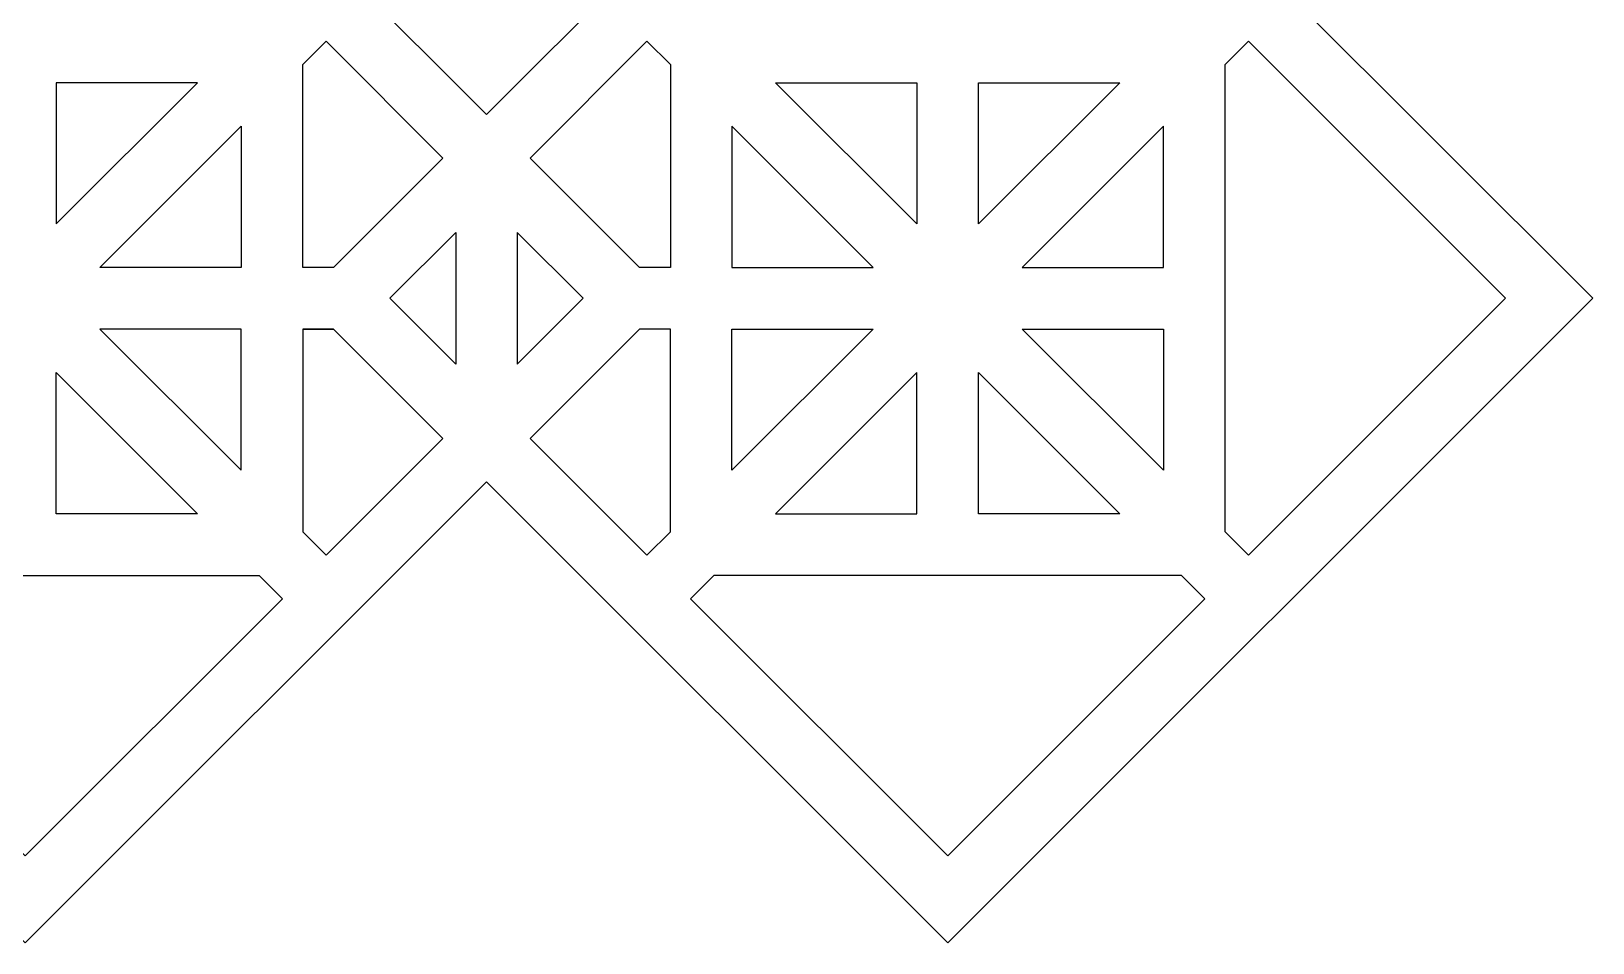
# Model space of a CAD drawing. Header units: centimetres. Extents: x -68 to 68, y -63 to 63.
# Drawn here: x -27.98 to -2.65, y -62.84 to -48.04 of the extents above; entities that cross this region are included whole.
import ezdxf

# ---------------------------------------------------------------- set-up
doc = ezdxf.new("R2010")
doc.units = ezdxf.units.CM
doc.header["$MEASUREMENT"] = 0
doc.layers.add('layer 1', color=7, linetype='Continuous')

msp = doc.modelspace()

# ---------------------------------------------------------------- linework, layer by layer
at = {"layer": 'layer 1', "color": 114}
for points, knots in [([(-13.11224, -62.84331), (-13.11224, -62.84331), (-2.64706, -52.37813), (-2.64706, -52.37813), (-2.64706, -52.37813), (-2.64706, -52.37813), (-10.12967, -44.89556), (-10.12967, -44.89556), (-10.12967, -44.89556), (-10.12967, -44.89556), (-2.64706, -37.41295), (-2.64706, -37.41295), (-2.64706, -37.41295), (-2.64706, -37.41295), (-10.11966, -29.94035), (-10.11966, -29.94035), (-10.11966, -29.94035), (-10.11966, -29.94035), (-2.64706, -22.44777), (-2.64706, -22.44777), (-2.64706, -22.44777), (-2.64706, -22.44777), (-10.12967, -14.96516), (-10.12967, -14.96516), (-10.12967, -14.96516), (-10.12967, -14.96516), (-2.64706, -7.48259), (-2.64706, -7.48259), (-2.64706, -7.48259), (-2.64706, -7.48259), (-10.12964, -0.00001), (-10.12964, -0.00001), (-10.12964, -0.00001), (-10.12964, -0.00001), (-2.64706, 7.48259), (-2.64706, 7.48259), (-2.64706, 7.48259), (-2.64706, 7.48259), (-10.12967, 14.96516), (-10.12967, 14.96516), (-10.12967, 14.96516), (-10.12967, 14.96516), (-2.64706, 22.44777), (-2.64706, 22.44777), (-2.64706, 22.44777), (-2.64706, 22.44777), (-10.11966, 29.92037), (-10.11966, 29.92037), (-10.11966, 29.92037), (-10.11966, 29.92037), (-10.12739, 29.9281), (-10.12739, 29.9281), (-10.12739, 29.9281), (-10.12739, 29.9281), (-10.12965, 29.93036), (-10.12965, 29.93036), (-10.12965, 29.93036), (-10.12965, 29.93036), (-2.64706, 37.41295), (-2.64706, 37.41295), (-2.64706, 37.41295), (-2.64706, 37.41295), (-10.12967, 44.89556), (-10.12967, 44.89556), (-10.12967, 44.89556), (-10.12967, 44.89556), (-2.64706, 52.37813), (-2.64706, 52.37813), (-2.64706, 52.37813), (-2.64706, 52.37813), (-13.11224, 62.84331), (-13.11224, 62.84331), (-13.11224, 62.84331), (-13.11224, 62.84331), (-20.59485, 55.3607), (-20.59485, 55.3607), (-20.59485, 55.3607), (-20.59485, 55.3607), (-28.07742, 62.84331), (-28.07742, 62.84331), (-28.07742, 62.84331), (-28.07742, 62.84331), (-35.56002, 55.36071), (-35.56002, 55.36071), (-35.56002, 55.36071), (-35.56002, 55.36071), (-43.0426, 62.84331), (-43.0426, 62.84331), (-43.0426, 62.84331), (-43.0426, 62.84331), (-50.52517, 55.3607), (-50.52517, 55.3607), (-50.52517, 55.3607), (-50.52517, 55.3607), (-58.00778, 62.84331), (-58.00778, 62.84331), (-58.00778, 62.84331), (-58.00778, 62.84331), (-68.47296, 52.37813), (-68.47296, 52.37813), (-68.47296, 52.37813), (-68.47296, 52.37813), (-60.99035, 44.89556), (-60.99035, 44.89556), (-60.99035, 44.89556), (-60.99035, 44.89556), (-68.47296, 37.41295), (-68.47296, 37.41295), (-68.47296, 37.41295), (-68.47296, 37.41295), (-60.99038, 29.93035), (-60.99038, 29.93035), (-60.99038, 29.93035), (-60.99038, 29.93035), (-68.47296, 22.44777), (-68.47296, 22.44777), (-68.47296, 22.44777), (-68.47296, 22.44777), (-60.99035, 14.96516), (-60.99035, 14.96516), (-60.99035, 14.96516), (-60.99035, 14.96516), (-68.47296, 7.48259), (-68.47296, 7.48259), (-68.47296, 7.48259), (-68.47296, 7.48259), (-60.99037, 0), (-60.99037, 0), (-60.99037, 0), (-60.99037, 0), (-68.47296, -7.48259), (-68.47296, -7.48259), (-68.47296, -7.48259), (-68.47296, -7.48259), (-60.99035, -14.96516), (-60.99035, -14.96516), (-60.99035, -14.96516), (-60.99035, -14.96516), (-68.47296, -22.44777), (-68.47296, -22.44777), (-68.47296, -22.44777), (-68.47296, -22.44777), (-60.99037, -29.93036), (-60.99037, -29.93036), (-60.99037, -29.93036), (-60.99037, -29.93036), (-68.47296, -37.41295), (-68.47296, -37.41295), (-68.47296, -37.41295), (-68.47296, -37.41295), (-60.99035, -44.89556), (-60.99035, -44.89556), (-60.99035, -44.89556), (-60.99035, -44.89556), (-68.47296, -52.37813), (-68.47296, -52.37813), (-68.47296, -52.37813), (-68.47296, -52.37813), (-58.00778, -62.84331), (-58.00778, -62.84331), (-58.00778, -62.84331), (-58.00778, -62.84331), (-50.52518, -55.36071), (-50.52518, -55.36071), (-50.52518, -55.36071), (-50.52518, -55.36071), (-43.0426, -62.84331), (-43.0426, -62.84331), (-43.0426, -62.84331), (-43.0426, -62.84331), (-35.56002, -55.36071), (-35.56002, -55.36071), (-35.56002, -55.36071), (-35.56002, -55.36071), (-28.07742, -62.84331), (-28.07742, -62.84331), (-28.07742, -62.84331), (-28.07742, -62.84331), (-20.59484, -55.36071), (-20.59484, -55.36071), (-20.59484, -55.36071), (-20.59484, -55.36071), (-13.11224, -62.84331), (-13.11224, -62.84331)], [0, 0, 0, 0, 0.0212766, 0.0212766, 0.0212766, 0.0212766, 0.04255319, 0.04255319, 0.04255319, 0.04255319, 0.06382979, 0.06382979, 0.06382979, 0.06382979, 0.08510638, 0.08510638, 0.08510638, 0.08510638, 0.10638298, 0.10638298, 0.10638298, 0.10638298, 0.12765957, 0.12765957, 0.12765957, 0.12765957, 0.14893617, 0.14893617, 0.14893617, 0.14893617, 0.17021277, 0.17021277, 0.17021277, 0.17021277, 0.19148936, 0.19148936, 0.19148936, 0.19148936, 0.21276596, 0.21276596, 0.21276596, 0.21276596, 0.23404255, 0.23404255, 0.23404255, 0.23404255, 0.25531915, 0.25531915, 0.25531915, 0.25531915, 0.27659574, 0.27659574, 0.27659574, 0.27659574, 0.29787234, 0.29787234, 0.29787234, 0.29787234, 0.31914894, 0.31914894, 0.31914894, 0.31914894, 0.34042553, 0.34042553, 0.34042553, 0.34042553, 0.36170213, 0.36170213, 0.36170213, 0.36170213, 0.38297872, 0.38297872, 0.38297872, 0.38297872, 0.40425532, 0.40425532, 0.40425532, 0.40425532, 0.42553191, 0.42553191, 0.42553191, 0.42553191, 0.44680851, 0.44680851, 0.44680851, 0.44680851, 0.46808511, 0.46808511, 0.46808511, 0.46808511, 0.4893617, 0.4893617, 0.4893617, 0.4893617, 0.5106383, 0.5106383, 0.5106383, 0.5106383, 0.53191489, 0.53191489, 0.53191489, 0.53191489, 0.55319149, 0.55319149, 0.55319149, 0.55319149, 0.57446809, 0.57446809, 0.57446809, 0.57446809, 0.59574468, 0.59574468, 0.59574468, 0.59574468, 0.61702128, 0.61702128, 0.61702128, 0.61702128, 0.63829787, 0.63829787, 0.63829787, 0.63829787, 0.65957447, 0.65957447, 0.65957447, 0.65957447, 0.68085106, 0.68085106, 0.68085106, 0.68085106, 0.70212766, 0.70212766, 0.70212766, 0.70212766, 0.72340426, 0.72340426, 0.72340426, 0.72340426, 0.74468085, 0.74468085, 0.74468085, 0.74468085, 0.76595745, 0.76595745, 0.76595745, 0.76595745, 0.78723404, 0.78723404, 0.78723404, 0.78723404, 0.80851064, 0.80851064, 0.80851064, 0.80851064, 0.82978723, 0.82978723, 0.82978723, 0.82978723, 0.85106383, 0.85106383, 0.85106383, 0.85106383, 0.87234043, 0.87234043, 0.87234043, 0.87234043, 0.89361702, 0.89361702, 0.89361702, 0.89361702, 0.91489362, 0.91489362, 0.91489362, 0.91489362, 0.93617021, 0.93617021, 0.93617021, 0.93617021, 0.95744681, 0.95744681, 0.95744681, 0.95744681, 1, 1, 1, 1]), ([(-16.09485, -44.89556), (-16.09485, -44.89556), (-20.59483, -49.39556), (-20.59483, -49.39556), (-20.59483, -49.39556), (-20.59483, -49.39556), (-25.09485, -44.89556), (-25.09485, -44.89556), (-25.09485, -44.89556), (-25.09485, -44.89556), (-20.59484, -40.39555), (-20.59484, -40.39555), (-20.59484, -40.39555), (-20.59484, -40.39555), (-16.09485, -44.89556), (-16.09485, -44.89556)], [0, 0, 0, 0, 0.2, 0.2, 0.2, 0.2, 0.4, 0.4, 0.4, 0.4, 0.6, 0.6, 0.6, 0.6, 1, 1, 1, 1]), ([(-23.07742, -51.87813), (-23.07742, -51.87813), (-21.30195, -50.10267), (-21.30195, -50.10267), (-21.30195, -50.10267), (-21.30195, -50.10267), (-23.19837, -48.20624), (-23.19837, -48.20624), (-23.19837, -48.20624), (-23.19837, -48.20624), (-23.57742, -48.58531), (-23.57742, -48.58531), (-23.57742, -48.58531), (-23.57742, -48.58531), (-23.57742, -51.87813), (-23.57742, -51.87813), (-23.57742, -51.87813), (-23.57742, -51.87813), (-23.07742, -51.87813), (-23.07742, -51.87813)], [0, 0, 0, 0, 0.16666667, 0.16666667, 0.16666667, 0.16666667, 0.33333333, 0.33333333, 0.33333333, 0.33333333, 0.5, 0.5, 0.5, 0.5, 0.66666667, 0.66666667, 0.66666667, 0.66666667, 1, 1, 1, 1]), ([(-19.88773, -50.10267), (-19.88773, -50.10267), (-18.11225, -51.87813), (-18.11225, -51.87813), (-18.11225, -51.87813), (-18.11225, -51.87813), (-17.61224, -51.87813), (-17.61224, -51.87813), (-17.61224, -51.87813), (-17.61224, -51.87813), (-17.61224, -48.58531), (-17.61224, -48.58531), (-17.61224, -48.58531), (-17.61224, -48.58531), (-17.99129, -48.20624), (-17.99129, -48.20624), (-17.99129, -48.20624), (-17.99129, -48.20624), (-19.88773, -50.10267), (-19.88773, -50.10267)], [0, 0, 0, 0, 0.16666667, 0.16666667, 0.16666667, 0.16666667, 0.33333333, 0.33333333, 0.33333333, 0.33333333, 0.5, 0.5, 0.5, 0.5, 0.66666667, 0.66666667, 0.66666667, 0.66666667, 1, 1, 1, 1]), ([(-8.61224, -56.17108), (-8.61224, -56.17108), (-8.23323, -56.55009), (-8.23323, -56.55009), (-8.23323, -56.55009), (-8.23323, -56.55009), (-4.06127, -52.37813), (-4.06127, -52.37813), (-4.06127, -52.37813), (-4.06127, -52.37813), (-8.23319, -48.20621), (-8.23319, -48.20621), (-8.23319, -48.20621), (-8.23319, -48.20621), (-8.61224, -48.58525), (-8.61224, -48.58525), (-8.61224, -48.58525), (-8.61224, -48.58525), (-8.61224, -56.17108), (-8.61224, -56.17108)], [0, 0, 0, 0, 0.16666667, 0.16666667, 0.16666667, 0.16666667, 0.33333333, 0.33333333, 0.33333333, 0.33333333, 0.5, 0.5, 0.5, 0.5, 0.66666667, 0.66666667, 0.66666667, 0.66666667, 1, 1, 1, 1]), ([(-27.57727, -48.87814), (-27.57727, -48.87814), (-25.28435, -48.87813), (-25.28435, -48.87813), (-25.28435, -48.87813), (-25.28435, -48.87813), (-27.57727, -51.17108), (-27.57727, -51.17108), (-27.57727, -51.17108), (-27.57727, -51.17108), (-27.57727, -48.87814), (-27.57727, -48.87814)], [0, 0, 0, 0, 0.25, 0.25, 0.25, 0.25, 0.5, 0.5, 0.5, 0.5, 1, 1, 1, 1]), ([(-13.61239, -48.87814), (-13.61239, -48.87814), (-15.90531, -48.87813), (-15.90531, -48.87813), (-15.90531, -48.87813), (-15.90531, -48.87813), (-13.61239, -51.17108), (-13.61239, -51.17108), (-13.61239, -51.17108), (-13.61239, -51.17108), (-13.61239, -48.87814), (-13.61239, -48.87814)], [0, 0, 0, 0, 0.25, 0.25, 0.25, 0.25, 0.5, 0.5, 0.5, 0.5, 1, 1, 1, 1]), ([(-10.31948, -48.87814), (-10.31948, -48.87814), (-12.61239, -48.87812), (-12.61239, -48.87812), (-12.61239, -48.87812), (-12.61239, -48.87812), (-12.6124, -51.17107), (-12.6124, -51.17107), (-12.6124, -51.17107), (-12.6124, -51.17107), (-10.31948, -48.87814), (-10.31948, -48.87814)], [0, 0, 0, 0, 0.25, 0.25, 0.25, 0.25, 0.5, 0.5, 0.5, 0.5, 1, 1, 1, 1]), ([(-24.57742, -49.58542), (-24.57742, -49.58542), (-26.87015, -51.87813), (-26.87015, -51.87813), (-26.87015, -51.87813), (-26.87015, -51.87813), (-24.57742, -51.87813), (-24.57742, -51.87813), (-24.57742, -51.87813), (-24.57742, -51.87813), (-24.57742, -49.58542), (-24.57742, -49.58542)], [0, 0, 0, 0, 0.25, 0.25, 0.25, 0.25, 0.5, 0.5, 0.5, 0.5, 1, 1, 1, 1]), ([(-16.61224, -49.58542), (-16.61224, -49.58542), (-14.31951, -51.87813), (-14.31951, -51.87813), (-14.31951, -51.87813), (-14.31951, -51.87813), (-16.61224, -51.87813), (-16.61224, -51.87813), (-16.61224, -51.87813), (-16.61224, -51.87813), (-16.61224, -49.58542), (-16.61224, -49.58542)], [0, 0, 0, 0, 0.25, 0.25, 0.25, 0.25, 0.5, 0.5, 0.5, 0.5, 1, 1, 1, 1]), ([(-9.61224, -49.58513), (-9.61224, -49.58513), (-9.61223, -51.87813), (-9.61223, -51.87813), (-9.61223, -51.87813), (-9.61223, -51.87813), (-11.90524, -51.87813), (-11.90524, -51.87813), (-11.90524, -51.87813), (-11.90524, -51.87813), (-9.61224, -49.58513), (-9.61224, -49.58513)], [0, 0, 0, 0, 0.25, 0.25, 0.25, 0.25, 0.5, 0.5, 0.5, 0.5, 1, 1, 1, 1]), ([(-21.09483, -53.4465), (-21.09483, -53.4465), (-21.09485, -51.30976), (-21.09485, -51.30976), (-21.09485, -51.30976), (-21.09485, -51.30976), (-22.1632, -52.37813), (-22.1632, -52.37813), (-22.1632, -52.37813), (-22.1632, -52.37813), (-21.09484, -53.44649), (-21.09484, -53.44649), (-21.09484, -53.44649), (-21.09484, -53.44649), (-21.09484, -53.4465), (-21.09484, -53.4465), (-21.09484, -53.4465), (-21.09484, -53.4465), (-21.09483, -53.4465), (-21.09483, -53.4465)], [0, 0, 0, 0, 0.16666667, 0.16666667, 0.16666667, 0.16666667, 0.33333333, 0.33333333, 0.33333333, 0.33333333, 0.5, 0.5, 0.5, 0.5, 0.66666667, 0.66666667, 0.66666667, 0.66666667, 1, 1, 1, 1]), ([(-20.09484, -51.30976), (-20.09484, -51.30976), (-19.02646, -52.37813), (-19.02646, -52.37813), (-19.02646, -52.37813), (-19.02646, -52.37813), (-20.09484, -53.44647), (-20.09484, -53.44647), (-20.09484, -53.44647), (-20.09484, -53.44647), (-20.09484, -51.30976), (-20.09484, -51.30976)], [0, 0, 0, 0, 0.25, 0.25, 0.25, 0.25, 0.5, 0.5, 0.5, 0.5, 1, 1, 1, 1]), ([(-26.87023, -52.87814), (-26.87023, -52.87814), (-24.57742, -52.87813), (-24.57742, -52.87813), (-24.57742, -52.87813), (-24.57742, -52.87813), (-24.57743, -55.17091), (-24.57743, -55.17091), (-24.57743, -55.17091), (-24.57743, -55.17091), (-26.87023, -52.87814), (-26.87023, -52.87814)], [0, 0, 0, 0, 0.25, 0.25, 0.25, 0.25, 0.5, 0.5, 0.5, 0.5, 1, 1, 1, 1]), ([(-23.07741, -52.87813), (-23.07741, -52.87813), (-23.07742, -52.87813), (-23.07742, -52.87813), (-23.07742, -52.87813), (-23.07742, -52.87813), (-23.57742, -52.87813), (-23.57742, -52.87813), (-23.57742, -52.87813), (-23.57742, -52.87813), (-23.57743, -52.87813), (-23.57743, -52.87813), (-23.57743, -52.87813), (-23.57743, -52.87813), (-23.07741, -52.87813), (-23.07741, -52.87813)], [0, 0, 0, 0, 0.2, 0.2, 0.2, 0.2, 0.4, 0.4, 0.4, 0.4, 0.6, 0.6, 0.6, 0.6, 1, 1, 1, 1]), ([(-23.07742, -52.87813), (-23.07742, -52.87813), (-21.30197, -54.65359), (-21.30197, -54.65359), (-21.30197, -54.65359), (-21.30197, -54.65359), (-23.19839, -56.55003), (-23.19839, -56.55003), (-23.19839, -56.55003), (-23.19839, -56.55003), (-23.57742, -56.17102), (-23.57742, -56.17102), (-23.57742, -56.17102), (-23.57742, -56.17102), (-23.57742, -52.87813), (-23.57742, -52.87813), (-23.57742, -52.87813), (-23.57742, -52.87813), (-23.07742, -52.87813), (-23.07742, -52.87813)], [0, 0, 0, 0, 0.16666667, 0.16666667, 0.16666667, 0.16666667, 0.33333333, 0.33333333, 0.33333333, 0.33333333, 0.5, 0.5, 0.5, 0.5, 0.66666667, 0.66666667, 0.66666667, 0.66666667, 1, 1, 1, 1]), ([(-18.11227, -52.87813), (-18.11227, -52.87813), (-18.10464, -52.87813), (-18.10464, -52.87813), (-18.10464, -52.87813), (-18.10464, -52.87813), (-17.61224, -52.87813), (-17.61224, -52.87813), (-17.61224, -52.87813), (-17.61224, -52.87813), (-17.61224, -56.17102), (-17.61224, -56.17102), (-17.61224, -56.17102), (-17.61224, -56.17102), (-17.99127, -56.55003), (-17.99127, -56.55003), (-17.99127, -56.55003), (-17.99127, -56.55003), (-19.88307, -54.65825), (-19.88307, -54.65825), (-19.88307, -54.65825), (-19.88307, -54.65825), (-19.88772, -54.6536), (-19.88772, -54.6536), (-19.88772, -54.6536), (-19.88772, -54.6536), (-18.11227, -52.87813), (-18.11227, -52.87813)], [0, 0, 0, 0, 0.125, 0.125, 0.125, 0.125, 0.25, 0.25, 0.25, 0.25, 0.375, 0.375, 0.375, 0.375, 0.5, 0.5, 0.5, 0.5, 0.625, 0.625, 0.625, 0.625, 0.75, 0.75, 0.75, 0.75, 1, 1, 1, 1]), ([(-18.11227, -52.87814), (-18.11227, -52.87814), (-19.88772, -54.6536), (-19.88772, -54.6536), (-19.88772, -54.6536), (-19.88772, -54.6536), (-18.11227, -52.87814), (-18.11227, -52.87814)], [0, 0, 0, 0, 0.33333333, 0.33333333, 0.33333333, 0.33333333, 1, 1, 1, 1]), ([(-14.31943, -52.87814), (-14.31943, -52.87814), (-16.61224, -52.87813), (-16.61224, -52.87813), (-16.61224, -52.87813), (-16.61224, -52.87813), (-16.61223, -55.17091), (-16.61223, -55.17091), (-16.61223, -55.17091), (-16.61223, -55.17091), (-14.31943, -52.87814), (-14.31943, -52.87814)], [0, 0, 0, 0, 0.25, 0.25, 0.25, 0.25, 0.5, 0.5, 0.5, 0.5, 1, 1, 1, 1]), ([(-11.90535, -52.87813), (-11.90535, -52.87813), (-9.61224, -55.17117), (-9.61224, -55.17117), (-9.61224, -55.17117), (-9.61224, -55.17117), (-9.61224, -52.87813), (-9.61224, -52.87813), (-9.61224, -52.87813), (-9.61224, -52.87813), (-11.90535, -52.87813), (-11.90535, -52.87813)], [0, 0, 0, 0, 0.25, 0.25, 0.25, 0.25, 0.5, 0.5, 0.5, 0.5, 1, 1, 1, 1]), ([(-25.28442, -55.87813), (-25.28442, -55.87813), (-27.57727, -53.58529), (-27.57727, -53.58529), (-27.57727, -53.58529), (-27.57727, -53.58529), (-27.57727, -55.87813), (-27.57727, -55.87813), (-27.57727, -55.87813), (-27.57727, -55.87813), (-25.28442, -55.87813), (-25.28442, -55.87813)], [0, 0, 0, 0, 0.25, 0.25, 0.25, 0.25, 0.5, 0.5, 0.5, 0.5, 1, 1, 1, 1]), ([(-15.90524, -55.87813), (-15.90524, -55.87813), (-13.61239, -53.58529), (-13.61239, -53.58529), (-13.61239, -53.58529), (-13.61239, -53.58529), (-13.61239, -55.87813), (-13.61239, -55.87813), (-13.61239, -55.87813), (-13.61239, -55.87813), (-15.90524, -55.87813), (-15.90524, -55.87813)], [0, 0, 0, 0, 0.25, 0.25, 0.25, 0.25, 0.5, 0.5, 0.5, 0.5, 1, 1, 1, 1]), ([(-12.6124, -53.58527), (-12.6124, -53.58527), (-12.61239, -55.87813), (-12.61239, -55.87813), (-12.61239, -55.87813), (-12.61239, -55.87813), (-10.31952, -55.87814), (-10.31952, -55.87814), (-10.31952, -55.87814), (-10.31952, -55.87814), (-12.6124, -53.58527), (-12.6124, -53.58527)], [0, 0, 0, 0, 0.25, 0.25, 0.25, 0.25, 0.5, 0.5, 0.5, 0.5, 1, 1, 1, 1]), ([(-23.90549, -57.25714), (-23.90549, -57.25714), (-24.28453, -56.87813), (-24.28453, -56.87813), (-24.28453, -56.87813), (-24.28453, -56.87813), (-31.87025, -56.87813), (-31.87025, -56.87813), (-31.87025, -56.87813), (-31.87025, -56.87813), (-32.24932, -57.2572), (-32.24932, -57.2572), (-32.24932, -57.2572), (-32.24932, -57.2572), (-28.07742, -61.4291), (-28.07742, -61.4291), (-28.07742, -61.4291), (-28.07742, -61.4291), (-23.90549, -57.25714), (-23.90549, -57.25714)], [0, 0, 0, 0, 0.16666667, 0.16666667, 0.16666667, 0.16666667, 0.33333333, 0.33333333, 0.33333333, 0.33333333, 0.5, 0.5, 0.5, 0.5, 0.66666667, 0.66666667, 0.66666667, 0.66666667, 1, 1, 1, 1]), ([(-17.28417, -57.25714), (-17.28417, -57.25714), (-16.90513, -56.87813), (-16.90513, -56.87813), (-16.90513, -56.87813), (-16.90513, -56.87813), (-9.31941, -56.87813), (-9.31941, -56.87813), (-9.31941, -56.87813), (-9.31941, -56.87813), (-8.94034, -57.2572), (-8.94034, -57.2572), (-8.94034, -57.2572), (-8.94034, -57.2572), (-13.11224, -61.4291), (-13.11224, -61.4291), (-13.11224, -61.4291), (-13.11224, -61.4291), (-17.28417, -57.25714), (-17.28417, -57.25714)], [0, 0, 0, 0, 0.16666667, 0.16666667, 0.16666667, 0.16666667, 0.33333333, 0.33333333, 0.33333333, 0.33333333, 0.5, 0.5, 0.5, 0.5, 0.66666667, 0.66666667, 0.66666667, 0.66666667, 1, 1, 1, 1])]:
    msp.add_open_spline(points, degree=3, knots=knots, dxfattribs=at)
at = {"layer": 'layer 1', "color": 250, "lineweight": 9}
for points, knots in [([(-13.11224, -62.84331), (-13.11224, -62.84331), (-2.64706, -52.37813), (-2.64706, -52.37813), (-2.64706, -52.37813), (-2.64706, -52.37813), (-10.12967, -44.89556), (-10.12967, -44.89556), (-10.12967, -44.89556), (-10.12967, -44.89556), (-2.64706, -37.41295), (-2.64706, -37.41295), (-2.64706, -37.41295), (-2.64706, -37.41295), (-10.11966, -29.94035), (-10.11966, -29.94035), (-10.11966, -29.94035), (-10.11966, -29.94035), (-2.64706, -22.44777), (-2.64706, -22.44777), (-2.64706, -22.44777), (-2.64706, -22.44777), (-10.12967, -14.96516), (-10.12967, -14.96516), (-10.12967, -14.96516), (-10.12967, -14.96516), (-2.64706, -7.48259), (-2.64706, -7.48259), (-2.64706, -7.48259), (-2.64706, -7.48259), (-10.12964, -0.00001), (-10.12964, -0.00001), (-10.12964, -0.00001), (-10.12964, -0.00001), (-2.64706, 7.48259), (-2.64706, 7.48259), (-2.64706, 7.48259), (-2.64706, 7.48259), (-10.12967, 14.96516), (-10.12967, 14.96516), (-10.12967, 14.96516), (-10.12967, 14.96516), (-2.64706, 22.44777), (-2.64706, 22.44777), (-2.64706, 22.44777), (-2.64706, 22.44777), (-10.11966, 29.92037), (-10.11966, 29.92037), (-10.11966, 29.92037), (-10.11966, 29.92037), (-10.12739, 29.9281), (-10.12739, 29.9281), (-10.12739, 29.9281), (-10.12739, 29.9281), (-10.12965, 29.93036), (-10.12965, 29.93036), (-10.12965, 29.93036), (-10.12965, 29.93036), (-2.64706, 37.41295), (-2.64706, 37.41295), (-2.64706, 37.41295), (-2.64706, 37.41295), (-10.12967, 44.89556), (-10.12967, 44.89556), (-10.12967, 44.89556), (-10.12967, 44.89556), (-2.64706, 52.37813), (-2.64706, 52.37813), (-2.64706, 52.37813), (-2.64706, 52.37813), (-13.11224, 62.84331), (-13.11224, 62.84331), (-13.11224, 62.84331), (-13.11224, 62.84331), (-20.59485, 55.3607), (-20.59485, 55.3607), (-20.59485, 55.3607), (-20.59485, 55.3607), (-28.07742, 62.84331), (-28.07742, 62.84331), (-28.07742, 62.84331), (-28.07742, 62.84331), (-35.56002, 55.36071), (-35.56002, 55.36071), (-35.56002, 55.36071), (-35.56002, 55.36071), (-43.0426, 62.84331), (-43.0426, 62.84331), (-43.0426, 62.84331), (-43.0426, 62.84331), (-50.52517, 55.3607), (-50.52517, 55.3607), (-50.52517, 55.3607), (-50.52517, 55.3607), (-58.00778, 62.84331), (-58.00778, 62.84331), (-58.00778, 62.84331), (-58.00778, 62.84331), (-68.47296, 52.37813), (-68.47296, 52.37813), (-68.47296, 52.37813), (-68.47296, 52.37813), (-60.99035, 44.89556), (-60.99035, 44.89556), (-60.99035, 44.89556), (-60.99035, 44.89556), (-68.47296, 37.41295), (-68.47296, 37.41295), (-68.47296, 37.41295), (-68.47296, 37.41295), (-60.99038, 29.93035), (-60.99038, 29.93035), (-60.99038, 29.93035), (-60.99038, 29.93035), (-68.47296, 22.44777), (-68.47296, 22.44777), (-68.47296, 22.44777), (-68.47296, 22.44777), (-60.99035, 14.96516), (-60.99035, 14.96516), (-60.99035, 14.96516), (-60.99035, 14.96516), (-68.47296, 7.48259), (-68.47296, 7.48259), (-68.47296, 7.48259), (-68.47296, 7.48259), (-60.99037, 0), (-60.99037, 0), (-60.99037, 0), (-60.99037, 0), (-68.47296, -7.48259), (-68.47296, -7.48259), (-68.47296, -7.48259), (-68.47296, -7.48259), (-60.99035, -14.96516), (-60.99035, -14.96516), (-60.99035, -14.96516), (-60.99035, -14.96516), (-68.47296, -22.44777), (-68.47296, -22.44777), (-68.47296, -22.44777), (-68.47296, -22.44777), (-60.99037, -29.93036), (-60.99037, -29.93036), (-60.99037, -29.93036), (-60.99037, -29.93036), (-68.47296, -37.41295), (-68.47296, -37.41295), (-68.47296, -37.41295), (-68.47296, -37.41295), (-60.99035, -44.89556), (-60.99035, -44.89556), (-60.99035, -44.89556), (-60.99035, -44.89556), (-68.47296, -52.37813), (-68.47296, -52.37813), (-68.47296, -52.37813), (-68.47296, -52.37813), (-58.00778, -62.84331), (-58.00778, -62.84331), (-58.00778, -62.84331), (-58.00778, -62.84331), (-50.52518, -55.36071), (-50.52518, -55.36071), (-50.52518, -55.36071), (-50.52518, -55.36071), (-43.0426, -62.84331), (-43.0426, -62.84331), (-43.0426, -62.84331), (-43.0426, -62.84331), (-35.56002, -55.36071), (-35.56002, -55.36071), (-35.56002, -55.36071), (-35.56002, -55.36071), (-28.07742, -62.84331), (-28.07742, -62.84331), (-28.07742, -62.84331), (-28.07742, -62.84331), (-20.59484, -55.36071), (-20.59484, -55.36071), (-20.59484, -55.36071), (-20.59484, -55.36071), (-13.11224, -62.84331), (-13.11224, -62.84331)], [0, 0, 0, 0, 0.0212766, 0.0212766, 0.0212766, 0.0212766, 0.04255319, 0.04255319, 0.04255319, 0.04255319, 0.06382979, 0.06382979, 0.06382979, 0.06382979, 0.08510638, 0.08510638, 0.08510638, 0.08510638, 0.10638298, 0.10638298, 0.10638298, 0.10638298, 0.12765957, 0.12765957, 0.12765957, 0.12765957, 0.14893617, 0.14893617, 0.14893617, 0.14893617, 0.17021277, 0.17021277, 0.17021277, 0.17021277, 0.19148936, 0.19148936, 0.19148936, 0.19148936, 0.21276596, 0.21276596, 0.21276596, 0.21276596, 0.23404255, 0.23404255, 0.23404255, 0.23404255, 0.25531915, 0.25531915, 0.25531915, 0.25531915, 0.27659574, 0.27659574, 0.27659574, 0.27659574, 0.29787234, 0.29787234, 0.29787234, 0.29787234, 0.31914894, 0.31914894, 0.31914894, 0.31914894, 0.34042553, 0.34042553, 0.34042553, 0.34042553, 0.36170213, 0.36170213, 0.36170213, 0.36170213, 0.38297872, 0.38297872, 0.38297872, 0.38297872, 0.40425532, 0.40425532, 0.40425532, 0.40425532, 0.42553191, 0.42553191, 0.42553191, 0.42553191, 0.44680851, 0.44680851, 0.44680851, 0.44680851, 0.46808511, 0.46808511, 0.46808511, 0.46808511, 0.4893617, 0.4893617, 0.4893617, 0.4893617, 0.5106383, 0.5106383, 0.5106383, 0.5106383, 0.53191489, 0.53191489, 0.53191489, 0.53191489, 0.55319149, 0.55319149, 0.55319149, 0.55319149, 0.57446809, 0.57446809, 0.57446809, 0.57446809, 0.59574468, 0.59574468, 0.59574468, 0.59574468, 0.61702128, 0.61702128, 0.61702128, 0.61702128, 0.63829787, 0.63829787, 0.63829787, 0.63829787, 0.65957447, 0.65957447, 0.65957447, 0.65957447, 0.68085106, 0.68085106, 0.68085106, 0.68085106, 0.70212766, 0.70212766, 0.70212766, 0.70212766, 0.72340426, 0.72340426, 0.72340426, 0.72340426, 0.74468085, 0.74468085, 0.74468085, 0.74468085, 0.76595745, 0.76595745, 0.76595745, 0.76595745, 0.78723404, 0.78723404, 0.78723404, 0.78723404, 0.80851064, 0.80851064, 0.80851064, 0.80851064, 0.82978723, 0.82978723, 0.82978723, 0.82978723, 0.85106383, 0.85106383, 0.85106383, 0.85106383, 0.87234043, 0.87234043, 0.87234043, 0.87234043, 0.89361702, 0.89361702, 0.89361702, 0.89361702, 0.91489362, 0.91489362, 0.91489362, 0.91489362, 0.93617021, 0.93617021, 0.93617021, 0.93617021, 0.95744681, 0.95744681, 0.95744681, 0.95744681, 1, 1, 1, 1]), ([(-16.09485, -44.89556), (-16.09485, -44.89556), (-20.59483, -49.39556), (-20.59483, -49.39556), (-20.59483, -49.39556), (-20.59483, -49.39556), (-25.09485, -44.89556), (-25.09485, -44.89556), (-25.09485, -44.89556), (-25.09485, -44.89556), (-20.59484, -40.39555), (-20.59484, -40.39555), (-20.59484, -40.39555), (-20.59484, -40.39555), (-16.09485, -44.89556), (-16.09485, -44.89556)], [0, 0, 0, 0, 0.2, 0.2, 0.2, 0.2, 0.4, 0.4, 0.4, 0.4, 0.6, 0.6, 0.6, 0.6, 1, 1, 1, 1]), ([(-23.07742, -51.87813), (-23.07742, -51.87813), (-21.30195, -50.10267), (-21.30195, -50.10267), (-21.30195, -50.10267), (-21.30195, -50.10267), (-23.19837, -48.20624), (-23.19837, -48.20624), (-23.19837, -48.20624), (-23.19837, -48.20624), (-23.57742, -48.58531), (-23.57742, -48.58531), (-23.57742, -48.58531), (-23.57742, -48.58531), (-23.57742, -51.87813), (-23.57742, -51.87813), (-23.57742, -51.87813), (-23.57742, -51.87813), (-23.07742, -51.87813), (-23.07742, -51.87813)], [0, 0, 0, 0, 0.16666667, 0.16666667, 0.16666667, 0.16666667, 0.33333333, 0.33333333, 0.33333333, 0.33333333, 0.5, 0.5, 0.5, 0.5, 0.66666667, 0.66666667, 0.66666667, 0.66666667, 1, 1, 1, 1]), ([(-19.88773, -50.10267), (-19.88773, -50.10267), (-18.11225, -51.87813), (-18.11225, -51.87813), (-18.11225, -51.87813), (-18.11225, -51.87813), (-17.61224, -51.87813), (-17.61224, -51.87813), (-17.61224, -51.87813), (-17.61224, -51.87813), (-17.61224, -48.58531), (-17.61224, -48.58531), (-17.61224, -48.58531), (-17.61224, -48.58531), (-17.99129, -48.20624), (-17.99129, -48.20624), (-17.99129, -48.20624), (-17.99129, -48.20624), (-19.88773, -50.10267), (-19.88773, -50.10267)], [0, 0, 0, 0, 0.16666667, 0.16666667, 0.16666667, 0.16666667, 0.33333333, 0.33333333, 0.33333333, 0.33333333, 0.5, 0.5, 0.5, 0.5, 0.66666667, 0.66666667, 0.66666667, 0.66666667, 1, 1, 1, 1]), ([(-8.61224, -56.17108), (-8.61224, -56.17108), (-8.23323, -56.55009), (-8.23323, -56.55009), (-8.23323, -56.55009), (-8.23323, -56.55009), (-4.06127, -52.37813), (-4.06127, -52.37813), (-4.06127, -52.37813), (-4.06127, -52.37813), (-8.23319, -48.20621), (-8.23319, -48.20621), (-8.23319, -48.20621), (-8.23319, -48.20621), (-8.61224, -48.58525), (-8.61224, -48.58525), (-8.61224, -48.58525), (-8.61224, -48.58525), (-8.61224, -56.17108), (-8.61224, -56.17108)], [0, 0, 0, 0, 0.16666667, 0.16666667, 0.16666667, 0.16666667, 0.33333333, 0.33333333, 0.33333333, 0.33333333, 0.5, 0.5, 0.5, 0.5, 0.66666667, 0.66666667, 0.66666667, 0.66666667, 1, 1, 1, 1]), ([(-27.57727, -48.87814), (-27.57727, -48.87814), (-25.28435, -48.87813), (-25.28435, -48.87813), (-25.28435, -48.87813), (-25.28435, -48.87813), (-27.57727, -51.17108), (-27.57727, -51.17108), (-27.57727, -51.17108), (-27.57727, -51.17108), (-27.57727, -48.87814), (-27.57727, -48.87814)], [0, 0, 0, 0, 0.25, 0.25, 0.25, 0.25, 0.5, 0.5, 0.5, 0.5, 1, 1, 1, 1]), ([(-13.61239, -48.87814), (-13.61239, -48.87814), (-15.90531, -48.87813), (-15.90531, -48.87813), (-15.90531, -48.87813), (-15.90531, -48.87813), (-13.61239, -51.17108), (-13.61239, -51.17108), (-13.61239, -51.17108), (-13.61239, -51.17108), (-13.61239, -48.87814), (-13.61239, -48.87814)], [0, 0, 0, 0, 0.25, 0.25, 0.25, 0.25, 0.5, 0.5, 0.5, 0.5, 1, 1, 1, 1]), ([(-10.31948, -48.87814), (-10.31948, -48.87814), (-12.61239, -48.87812), (-12.61239, -48.87812), (-12.61239, -48.87812), (-12.61239, -48.87812), (-12.6124, -51.17107), (-12.6124, -51.17107), (-12.6124, -51.17107), (-12.6124, -51.17107), (-10.31948, -48.87814), (-10.31948, -48.87814)], [0, 0, 0, 0, 0.25, 0.25, 0.25, 0.25, 0.5, 0.5, 0.5, 0.5, 1, 1, 1, 1]), ([(-24.57742, -49.58542), (-24.57742, -49.58542), (-26.87015, -51.87813), (-26.87015, -51.87813), (-26.87015, -51.87813), (-26.87015, -51.87813), (-24.57742, -51.87813), (-24.57742, -51.87813), (-24.57742, -51.87813), (-24.57742, -51.87813), (-24.57742, -49.58542), (-24.57742, -49.58542)], [0, 0, 0, 0, 0.25, 0.25, 0.25, 0.25, 0.5, 0.5, 0.5, 0.5, 1, 1, 1, 1]), ([(-16.61224, -49.58542), (-16.61224, -49.58542), (-14.31951, -51.87813), (-14.31951, -51.87813), (-14.31951, -51.87813), (-14.31951, -51.87813), (-16.61224, -51.87813), (-16.61224, -51.87813), (-16.61224, -51.87813), (-16.61224, -51.87813), (-16.61224, -49.58542), (-16.61224, -49.58542)], [0, 0, 0, 0, 0.25, 0.25, 0.25, 0.25, 0.5, 0.5, 0.5, 0.5, 1, 1, 1, 1]), ([(-9.61224, -49.58513), (-9.61224, -49.58513), (-9.61223, -51.87813), (-9.61223, -51.87813), (-9.61223, -51.87813), (-9.61223, -51.87813), (-11.90524, -51.87813), (-11.90524, -51.87813), (-11.90524, -51.87813), (-11.90524, -51.87813), (-9.61224, -49.58513), (-9.61224, -49.58513)], [0, 0, 0, 0, 0.25, 0.25, 0.25, 0.25, 0.5, 0.5, 0.5, 0.5, 1, 1, 1, 1]), ([(-21.09483, -53.4465), (-21.09483, -53.4465), (-21.09485, -51.30976), (-21.09485, -51.30976), (-21.09485, -51.30976), (-21.09485, -51.30976), (-22.1632, -52.37813), (-22.1632, -52.37813), (-22.1632, -52.37813), (-22.1632, -52.37813), (-21.09484, -53.44649), (-21.09484, -53.44649), (-21.09484, -53.44649), (-21.09484, -53.44649), (-21.09484, -53.4465), (-21.09484, -53.4465), (-21.09484, -53.4465), (-21.09484, -53.4465), (-21.09483, -53.4465), (-21.09483, -53.4465)], [0, 0, 0, 0, 0.16666667, 0.16666667, 0.16666667, 0.16666667, 0.33333333, 0.33333333, 0.33333333, 0.33333333, 0.5, 0.5, 0.5, 0.5, 0.66666667, 0.66666667, 0.66666667, 0.66666667, 1, 1, 1, 1]), ([(-20.09484, -51.30976), (-20.09484, -51.30976), (-19.02646, -52.37813), (-19.02646, -52.37813), (-19.02646, -52.37813), (-19.02646, -52.37813), (-20.09484, -53.44647), (-20.09484, -53.44647), (-20.09484, -53.44647), (-20.09484, -53.44647), (-20.09484, -51.30976), (-20.09484, -51.30976)], [0, 0, 0, 0, 0.25, 0.25, 0.25, 0.25, 0.5, 0.5, 0.5, 0.5, 1, 1, 1, 1]), ([(-26.87023, -52.87814), (-26.87023, -52.87814), (-24.57742, -52.87813), (-24.57742, -52.87813), (-24.57742, -52.87813), (-24.57742, -52.87813), (-24.57743, -55.17091), (-24.57743, -55.17091), (-24.57743, -55.17091), (-24.57743, -55.17091), (-26.87023, -52.87814), (-26.87023, -52.87814)], [0, 0, 0, 0, 0.25, 0.25, 0.25, 0.25, 0.5, 0.5, 0.5, 0.5, 1, 1, 1, 1]), ([(-23.07741, -52.87813), (-23.07741, -52.87813), (-23.07742, -52.87813), (-23.07742, -52.87813), (-23.07742, -52.87813), (-23.07742, -52.87813), (-23.57742, -52.87813), (-23.57742, -52.87813), (-23.57742, -52.87813), (-23.57742, -52.87813), (-23.57743, -52.87813), (-23.57743, -52.87813)], [0, 0, 0, 0, 0.25, 0.25, 0.25, 0.25, 0.5, 0.5, 0.5, 0.5, 1, 1, 1, 1]), ([(-23.07742, -52.87813), (-23.07742, -52.87813), (-21.30197, -54.65359), (-21.30197, -54.65359), (-21.30197, -54.65359), (-21.30197, -54.65359), (-23.19839, -56.55003), (-23.19839, -56.55003), (-23.19839, -56.55003), (-23.19839, -56.55003), (-23.57742, -56.17102), (-23.57742, -56.17102), (-23.57742, -56.17102), (-23.57742, -56.17102), (-23.57742, -52.87813), (-23.57742, -52.87813)], [0, 0, 0, 0, 0.2, 0.2, 0.2, 0.2, 0.4, 0.4, 0.4, 0.4, 0.6, 0.6, 0.6, 0.6, 1, 1, 1, 1]), ([(-18.11227, -52.87813), (-18.11227, -52.87813), (-18.10464, -52.87813), (-18.10464, -52.87813), (-18.10464, -52.87813), (-18.10464, -52.87813), (-17.61224, -52.87813), (-17.61224, -52.87813), (-17.61224, -52.87813), (-17.61224, -52.87813), (-17.61224, -56.17102), (-17.61224, -56.17102), (-17.61224, -56.17102), (-17.61224, -56.17102), (-17.99127, -56.55003), (-17.99127, -56.55003), (-17.99127, -56.55003), (-17.99127, -56.55003), (-19.88307, -54.65825), (-19.88307, -54.65825), (-19.88307, -54.65825), (-19.88307, -54.65825), (-19.88772, -54.6536), (-19.88772, -54.6536)], [0, 0, 0, 0, 0.14285714, 0.14285714, 0.14285714, 0.14285714, 0.28571429, 0.28571429, 0.28571429, 0.28571429, 0.42857143, 0.42857143, 0.42857143, 0.42857143, 0.57142857, 0.57142857, 0.57142857, 0.57142857, 0.71428571, 0.71428571, 0.71428571, 0.71428571, 1, 1, 1, 1]), ([(-14.31943, -52.87814), (-14.31943, -52.87814), (-16.61224, -52.87813), (-16.61224, -52.87813), (-16.61224, -52.87813), (-16.61224, -52.87813), (-16.61223, -55.17091), (-16.61223, -55.17091), (-16.61223, -55.17091), (-16.61223, -55.17091), (-14.31943, -52.87814), (-14.31943, -52.87814)], [0, 0, 0, 0, 0.25, 0.25, 0.25, 0.25, 0.5, 0.5, 0.5, 0.5, 1, 1, 1, 1]), ([(-11.90535, -52.87813), (-11.90535, -52.87813), (-9.61224, -55.17117), (-9.61224, -55.17117), (-9.61224, -55.17117), (-9.61224, -55.17117), (-9.61224, -52.87813), (-9.61224, -52.87813), (-9.61224, -52.87813), (-9.61224, -52.87813), (-11.90535, -52.87813), (-11.90535, -52.87813)], [0, 0, 0, 0, 0.25, 0.25, 0.25, 0.25, 0.5, 0.5, 0.5, 0.5, 1, 1, 1, 1]), ([(-25.28442, -55.87813), (-25.28442, -55.87813), (-27.57727, -53.58529), (-27.57727, -53.58529), (-27.57727, -53.58529), (-27.57727, -53.58529), (-27.57727, -55.87813), (-27.57727, -55.87813), (-27.57727, -55.87813), (-27.57727, -55.87813), (-25.28442, -55.87813), (-25.28442, -55.87813)], [0, 0, 0, 0, 0.25, 0.25, 0.25, 0.25, 0.5, 0.5, 0.5, 0.5, 1, 1, 1, 1]), ([(-15.90524, -55.87813), (-15.90524, -55.87813), (-13.61239, -53.58529), (-13.61239, -53.58529), (-13.61239, -53.58529), (-13.61239, -53.58529), (-13.61239, -55.87813), (-13.61239, -55.87813), (-13.61239, -55.87813), (-13.61239, -55.87813), (-15.90524, -55.87813), (-15.90524, -55.87813)], [0, 0, 0, 0, 0.25, 0.25, 0.25, 0.25, 0.5, 0.5, 0.5, 0.5, 1, 1, 1, 1]), ([(-12.6124, -53.58527), (-12.6124, -53.58527), (-12.61239, -55.87813), (-12.61239, -55.87813), (-12.61239, -55.87813), (-12.61239, -55.87813), (-10.31952, -55.87814), (-10.31952, -55.87814), (-10.31952, -55.87814), (-10.31952, -55.87814), (-12.6124, -53.58527), (-12.6124, -53.58527)], [0, 0, 0, 0, 0.25, 0.25, 0.25, 0.25, 0.5, 0.5, 0.5, 0.5, 1, 1, 1, 1]), ([(-23.90549, -57.25714), (-23.90549, -57.25714), (-24.28453, -56.87813), (-24.28453, -56.87813), (-24.28453, -56.87813), (-24.28453, -56.87813), (-31.87025, -56.87813), (-31.87025, -56.87813), (-31.87025, -56.87813), (-31.87025, -56.87813), (-32.24932, -57.2572), (-32.24932, -57.2572), (-32.24932, -57.2572), (-32.24932, -57.2572), (-28.07742, -61.4291), (-28.07742, -61.4291), (-28.07742, -61.4291), (-28.07742, -61.4291), (-23.90549, -57.25714), (-23.90549, -57.25714)], [0, 0, 0, 0, 0.16666667, 0.16666667, 0.16666667, 0.16666667, 0.33333333, 0.33333333, 0.33333333, 0.33333333, 0.5, 0.5, 0.5, 0.5, 0.66666667, 0.66666667, 0.66666667, 0.66666667, 1, 1, 1, 1]), ([(-17.28417, -57.25714), (-17.28417, -57.25714), (-16.90513, -56.87813), (-16.90513, -56.87813), (-16.90513, -56.87813), (-16.90513, -56.87813), (-9.31941, -56.87813), (-9.31941, -56.87813), (-9.31941, -56.87813), (-9.31941, -56.87813), (-8.94034, -57.2572), (-8.94034, -57.2572), (-8.94034, -57.2572), (-8.94034, -57.2572), (-13.11224, -61.4291), (-13.11224, -61.4291), (-13.11224, -61.4291), (-13.11224, -61.4291), (-17.28417, -57.25714), (-17.28417, -57.25714)], [0, 0, 0, 0, 0.16666667, 0.16666667, 0.16666667, 0.16666667, 0.33333333, 0.33333333, 0.33333333, 0.33333333, 0.5, 0.5, 0.5, 0.5, 0.66666667, 0.66666667, 0.66666667, 0.66666667, 1, 1, 1, 1])]:
    msp.add_open_spline(points, degree=3, knots=knots, dxfattribs=at)
msp.add_open_spline([(-18.11227, -52.87814), (-18.11227, -52.87814), (-19.88772, -54.6536), (-19.88772, -54.6536)], degree=3, dxfattribs=at)

doc.saveas('drawing.dxf')
